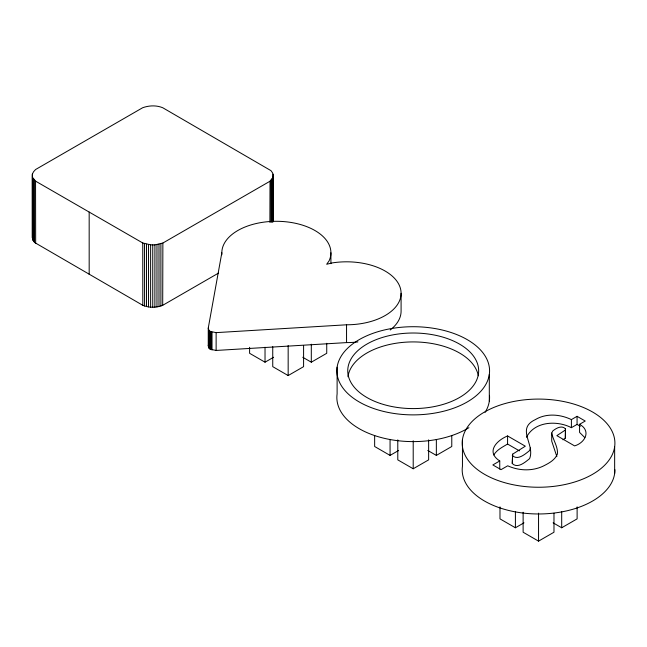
<?xml version="1.0" encoding="UTF-8"?>
<svg xmlns="http://www.w3.org/2000/svg" width="647" height="647" viewBox="0 0 647 647"><rect width="100%" height="100%" fill="white"/><g stroke="black" fill="none" stroke-linecap="round" stroke-linejoin="round"><path stroke-width="0.97" d="M218.443 273.139L162.696 305.319C156.404 307.875 149.093 307.875 142.801 305.319L34.501 242.439L32.892 240.158L32.35 237.724L32.423 175.345M32.487 238.953L32.358 174.092L33.571 171.738L35.585 169.522L142.663 107.734C149.077 105.421 156.364 105.121 162.737 107.742L270.996 170.662L272.605 172.943L273.285 175.361L273.18 221.63M32.892 240.158L32.487 176.574M150.622 307.155L150.622 244.849L142.752 242.973L35.545 181.128L32.9 177.779M154.876 307.155L154.916 244.881L162.866 243.037L270.009 181.225L272.735 177.82L273.285 175.361M273.026 221.856L273.074 176.607M162.696 305.319L162.866 243.037M269.896 222.382L270.009 181.225M272.638 222.058L272.735 177.82M562.963 439.798L565.332 438.124L565.454 428.856C561.871 424.844 556.056 428.274 552.764 430.983L551.721 433.037L551.721 441.117L556.865 456.661M565.332 438.124L565.454 428.856M32.35 237.724L32.358 174.092M208.253 328.086L221.832 252.791A54.542 31.493 0 0 1 283.491 221.565A54.542 31.493 0 0 1 329.056 260.935L326.67 264.267L332.429 262.884A54.542 31.493 0 0 1 400.622 289.193A54.542 31.493 0 0 1 346.549 324.794L216.13 332.631L210.315 331.442L209.054 330.463L208.253 328.086L208.253 345.902L209.054 348.272L210.315 349.259L216.13 350.448L346.549 342.603A54.542 31.493 0 0 0 357.904 341.915M208.253 345.902L208.609 343.921M584.848 437.639L579.566 432.39L579.566 424.311L585.236 421.035L577.067 416.32L571.398 419.596C560.197 414.217 546.311 413.012 535.336 419.62C515.699 428.807 535.352 444.246 529.602 458.65C525.178 462.16 517.673 468.946 512.262 463.535L512.626 454.162L525.315 446.195L507.572 435.949C496.322 440.599 485.768 452.067 499.751 460.955L499.751 469.043M512.262 463.535L512.626 454.162M530.443 447.959L529.602 450.571C525.178 454.073 517.673 460.866 512.262 455.456M526.472 437.291C534.495 421.302 556.954 420.17 571.398 427.675L577.067 424.408L580.335 426.292M493.807 454.954C496.872 449.762 502.59 447.061 507.572 444.036L519.404 450.862M565.332 430.045L556.857 435.649L574.601 445.896C585.155 442.75 591.431 430.797 579.566 424.311M249.596 347.293L249.596 353.294L265.027 362.199L273.6 357.249M272.743 346.663L272.743 366.655L288.166 375.559L303.589 366.655L303.589 345.66M302.731 357.249L311.304 362.199L326.735 353.294L326.735 343.298M374.645 435.504L374.645 446.503L390.068 455.407L398.641 450.466M397.784 439.871L397.784 459.863L413.207 468.768L428.637 459.863L428.637 439.871M427.78 450.466L436.353 455.407L451.776 446.503L451.776 435.504M499.751 460.955L492.852 464.942L501.029 469.657L507.701 465.8C518.692 470.765 531.697 471.364 542.768 466.325C548.454 463.495 554.843 460.276 557.399 454.081C558.183 446.802 553.056 440.106 551.721 433.037M499.985 506.868L499.985 518.87L515.408 527.774L523.981 522.825M523.124 512.23L523.124 532.23L538.547 541.135L553.978 532.23L553.978 513.233M553.12 522.825L561.693 527.774L577.116 518.87L577.116 506.868M150.622 244.849L154.916 244.881M35.545 181.128L35.666 243.466M33.434 178.968L33.571 241.331M271.861 178.968L271.91 222.22M160.893 243.62L160.909 305.999M144.54 243.725L144.588 305.999M142.752 242.973L142.801 305.319M34.437 180.076L34.501 242.439M614.65 446.778A76.354 44.085 0 0 1 495.076 479.403A76.354 44.085 0 0 1 505.93 403.307A76.354 44.085 0 0 1 614.65 446.778L614.65 473.499M577.067 416.32L577.067 424.408M571.398 419.596L571.398 427.675M561.693 511.777L561.693 527.774M538.547 513.144L538.547 541.135M515.408 511.777L515.408 527.774M507.572 435.949L507.572 444.036M489.31 374.419A76.354 44.085 0 0 1 369.736 407.036A76.354 44.085 0 0 1 380.59 330.94A76.354 44.085 0 0 1 489.31 374.419L489.31 401.132M462.451 439.548L462.451 466.269A76.354 44.085 0 0 0 535.603 513.936A76.354 44.085 0 0 0 614.909 469.665M436.353 439.418L436.353 455.407M413.207 440.777L413.207 468.768M401.091 293.301L401.091 311.118A54.542 31.493 0 0 1 390.214 329.986M390.068 439.418L390.068 455.407M346.549 324.794L346.549 342.603M337.111 367.181L337.111 393.902A76.354 44.085 0 0 0 382.24 437.817A76.354 44.085 0 0 0 468.921 427.667M330.916 252.791L330.916 263.677M311.304 344.204L311.304 362.199M288.166 345.571L288.166 375.559M273.01 174.148L273.01 221.411M270.996 180.092L270.996 222.325M265.027 347.204L265.027 362.199M221.832 252.791L221.832 254.764M216.13 332.631L216.13 350.448M212.014 332.17L212.014 349.987M211.116 331.846L211.116 349.655M210.315 331.442L210.315 349.259M209.62 330.981L209.62 348.79M209.054 330.463L209.054 348.272M158.992 244.186L158.992 306.532M156.97 244.574L156.97 306.921M152.749 244.889L152.749 307.236M148.527 244.574L148.527 306.921M146.505 244.186L146.505 306.532M89.173 212.054L89.181 274.425M489.48 395.366A76.354 44.085 0 0 1 485.096 412.382M347.965 376.748A65.452 37.785 0 0 1 412.349 341.923A65.452 37.785 0 0 1 478.303 375.761M380.485 403.526A65.452 37.785 0 0 0 478.659 370.796A65.452 37.785 0 0 0 380.485 338.074A65.452 37.785 0 0 0 380.485 403.526"/></g></svg>
